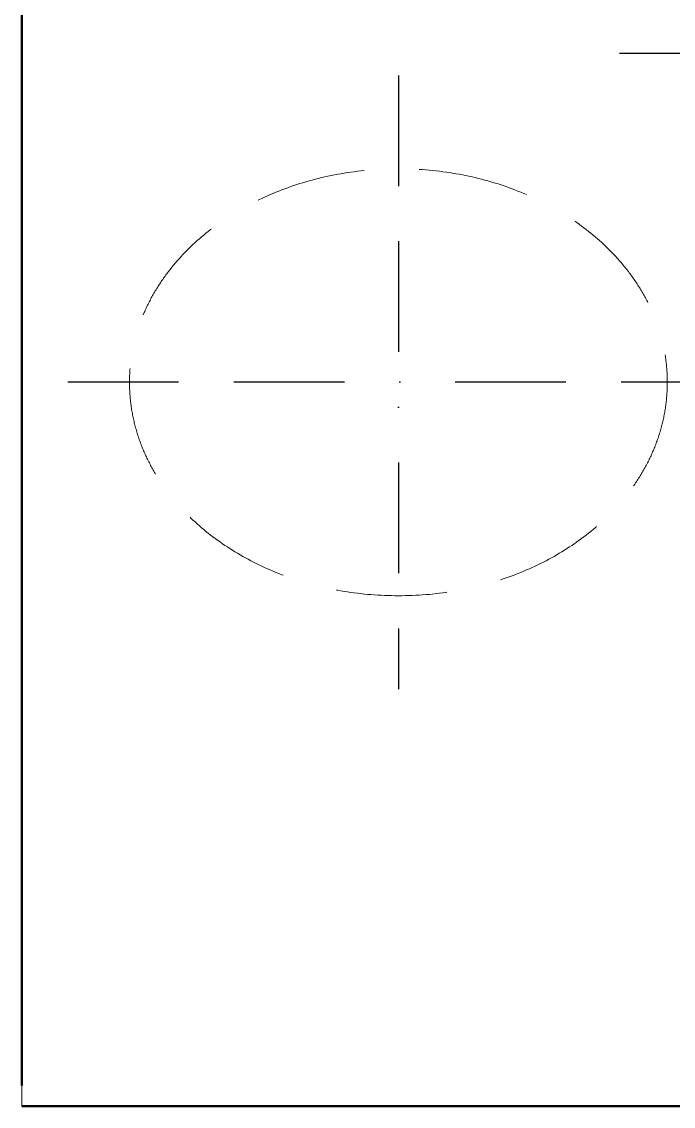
# Model space of a CAD drawing. Header units: millimetres. Extents: x -108005 to 5770, y 361 to 48765.
# Drawn here: x -108005 to -106590, y 12007 to 14361 of the extents above; entities that cross this region are included whole.
import ezdxf

# ---------------------------------------------------------------- set-up
doc = ezdxf.new("R2010")
doc.units = ezdxf.units.MM
for name, pattern in [('BORDER2', [22.225, 6.35, -3.175, 6.35, -3.175, 0, -3.175]), ('CENTER2', [1.125, 0.75, -0.125, 0.125, -0.125]), ('DASHED2', [9.525, 6.35, -3.175])]:
    doc.linetypes.add(name, pattern=pattern)

# ---------------------------------------------------------------- blocks, each defined once
blk = doc.blocks.new('1-201700122033 王淑娴.设计')
at = {"color": 0, "linetype": 'Continuous', "lineweight": 50}
for p, q in [((-2548.762, 592.93, 385.488), (-2548.762, 294.27, 385.488)), ((-2548.762, 292.93, 385.488), (-2488.29, 292.93, 385.488))]:
    blk.add_line(p, q, dxfattribs=at)
at = {"linetype": 'BORDER2'}
for p, q in [((-2518.179, 360.784, 385.488), (-2357.003, 360.784, 385.488)), ((-2529.492, 359.361, 385.488), (-2529.492, 319.811, 385.488)), ((-2546.394, 339.612, 385.488), (-2512.627, 339.612, 385.488))]:
    blk.add_line(p, q, dxfattribs=at)
at = {"color": 0, "linetype": 'Continuous', "lineweight": 0}
blk.add_line((-2548.762, 294.27, 385.488), (-2548.762, 292.93, 385.488), dxfattribs=at)
at = {"color": 0, "linetype": 'DASHED2', "lineweight": 0}
blk.add_circle((-2529.492, 339.586, 385.488), 13.755, dxfattribs=at)

msp = doc.modelspace()

# ---------------------------------------------------------------- block references
at = {"linetype": 'CENTER2', "xscale": -42.43822329641648, "yscale": -33.68232417404533, "zscale": 42.43822329641648, "rotation": 180}
msp.add_blockref('1-201700122033 王淑娴.设计', (160, 2140), dxfattribs=at)

doc.saveas('drawing.dxf')
